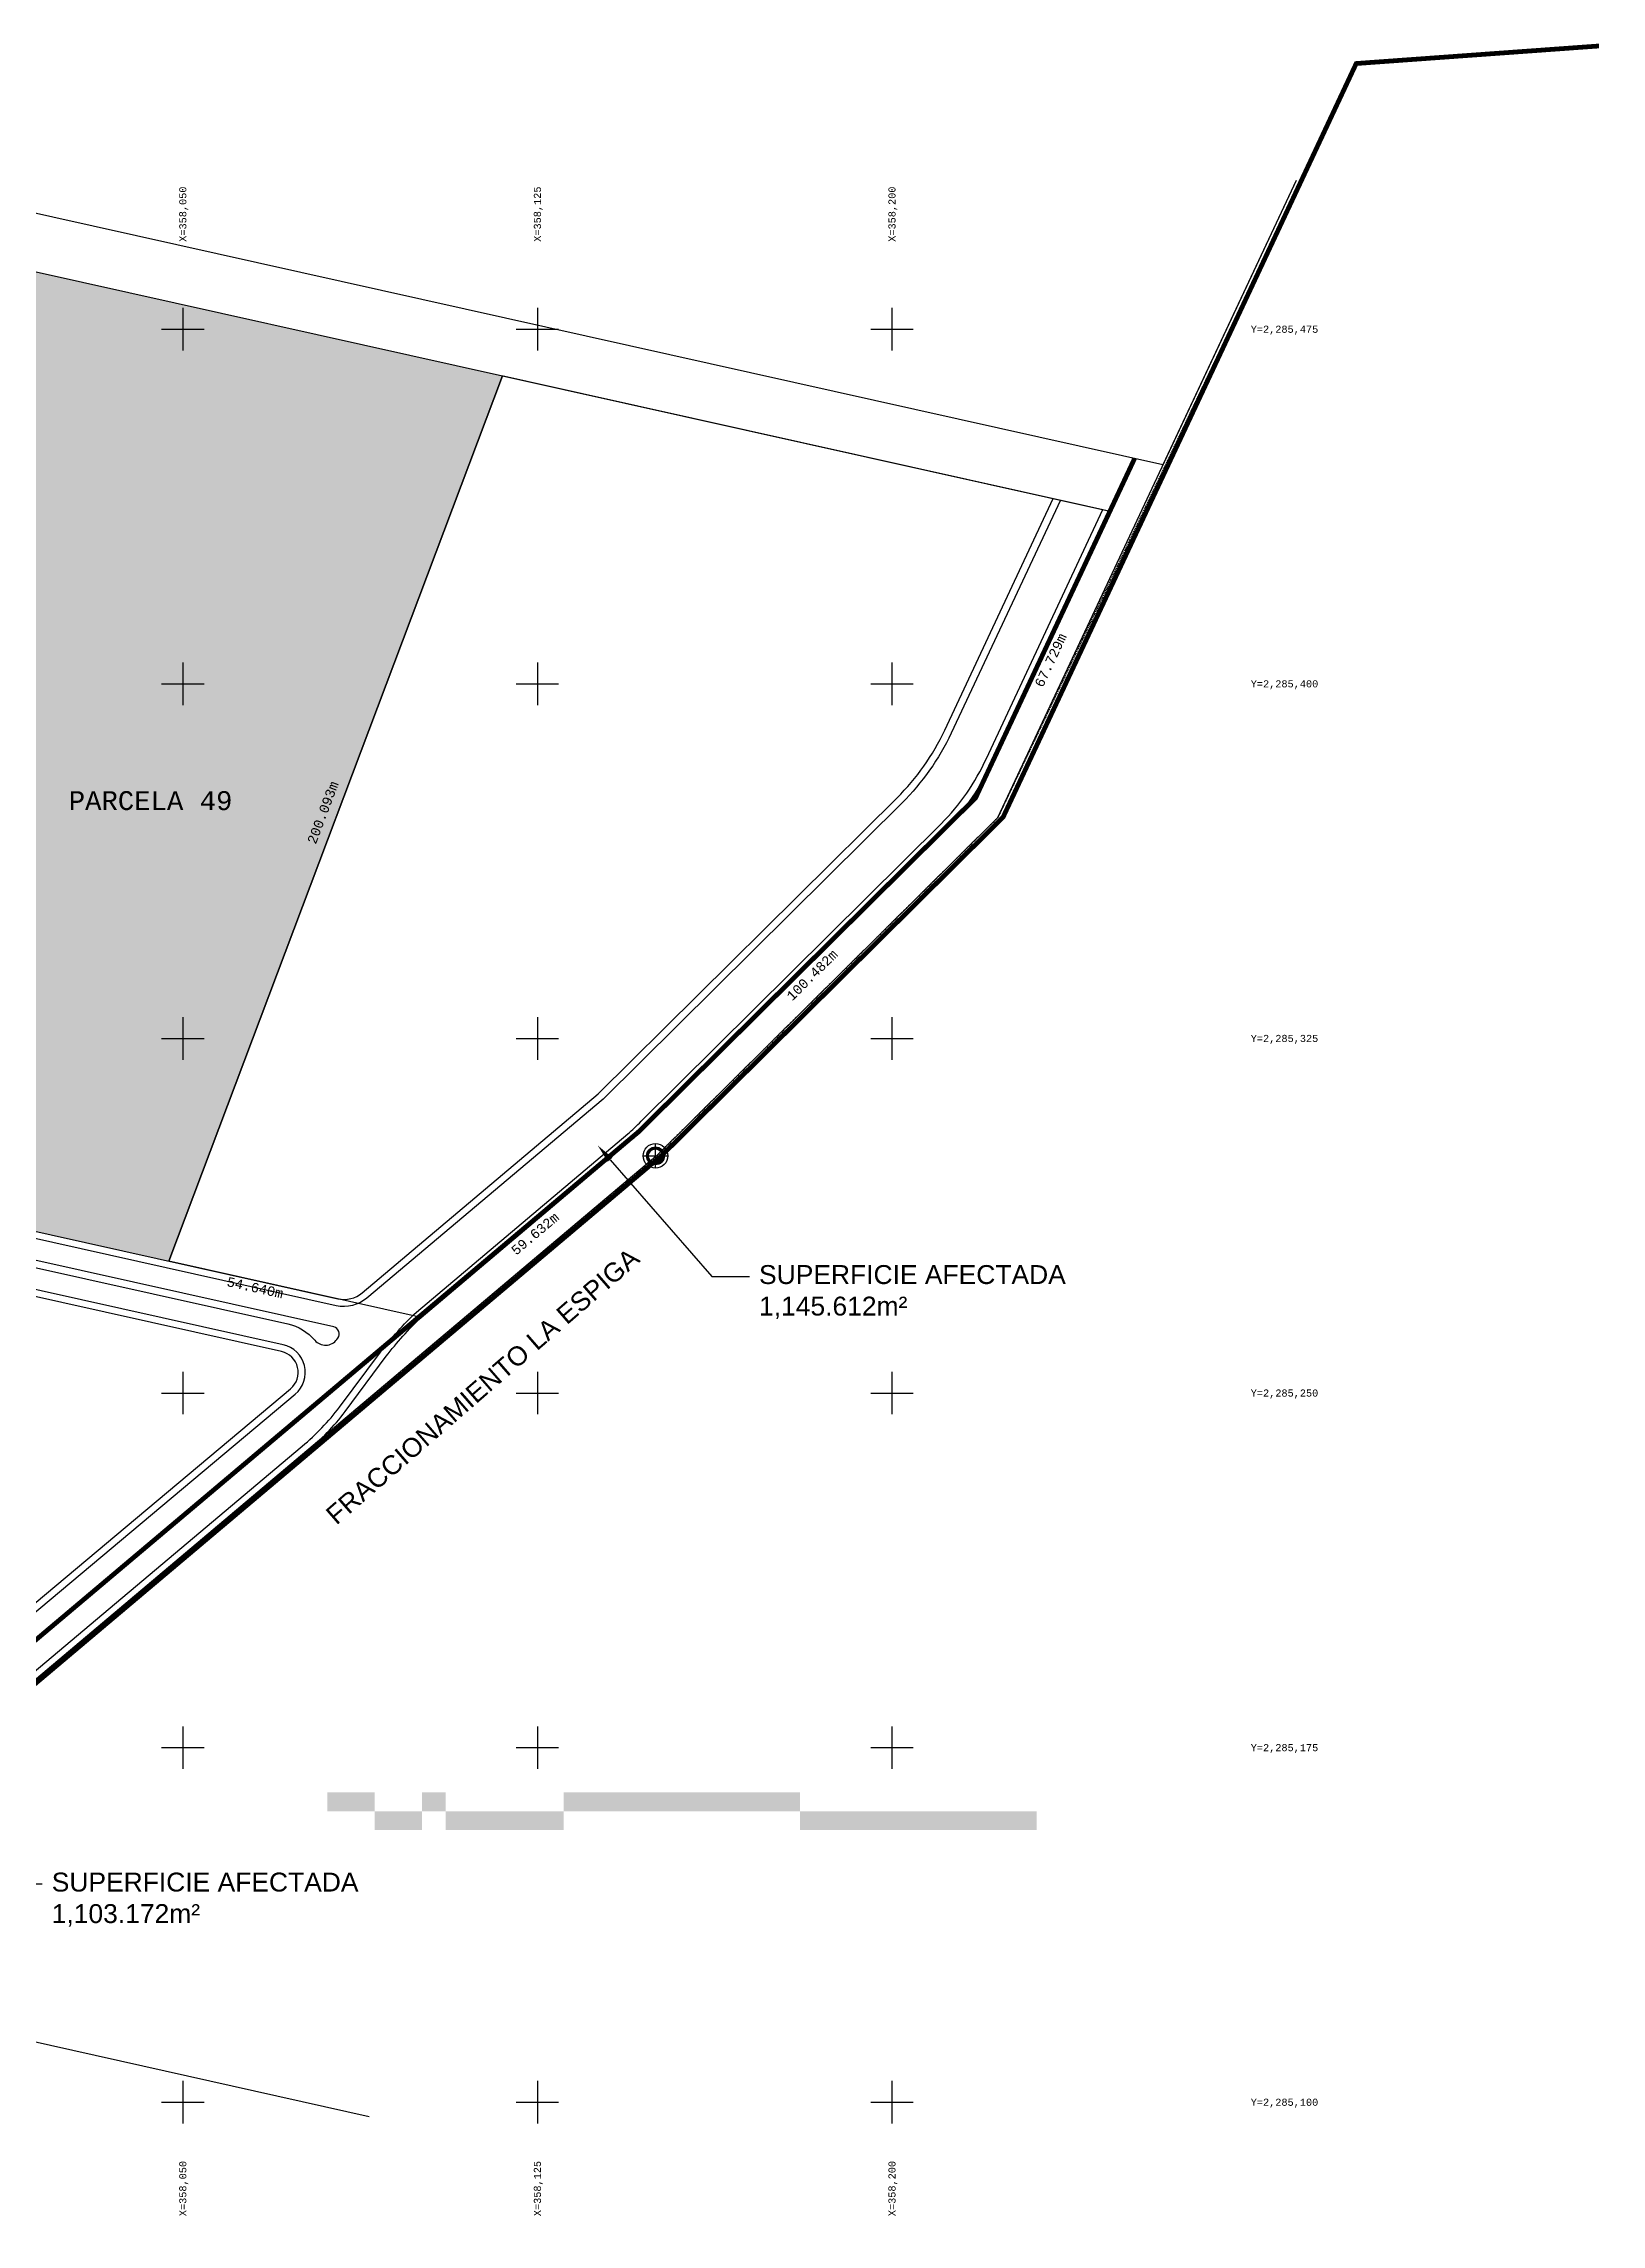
# Model space of a CAD drawing. Header units: millimetres. Extents: x 357773 to 358350, y 2285074 to 2285535.
# Drawn here: x 358020.6 to 358350, y 2285074.2 to 2285535.4 of the extents above; entities that cross this region are included whole.
import ezdxf
from ezdxf import colors
from ezdxf.entities.mleader import LeaderData, LeaderLine
from ezdxf.enums import TextEntityAlignment as Align
from ezdxf.math import Vec2, Vec3

# ---------------------------------------------------------------- set-up
doc = ezdxf.new("R2010")
doc.units = ezdxf.units.MM
doc.linetypes.add('CENTRO1', pattern=[0.44, 0.2, -0.08, 0.08, -0.08])
doc.linetypes.add('DASHED2', pattern=[0.375, 0.25, -0.125])
doc.layers.add('001 PROY ACCESO', color=7, linetype='Continuous', lineweight=0)
for name, color, linetype in [('_Ejido Menchaca', 4, 'Continuous'), ('_Textos', 7, 'Continuous'), ('_Traza', 7, 'Continuous'), ('_Traza Urbana', 5, 'Continuous'), ('ASFALTO', 8, 'Continuous'), ('CVL_RET_TX', 2, 'Continuous'), ('CVL_RETUTM', 8, 'Continuous'), ('Formato Catastro', 7, 'Continuous'), ('MOJONERA', 1, 'Continuous'), ('Polígono', 7, 'Continuous'), ('ZONA PARCELADA', 7, 'Continuous')]:
    doc.layers.add(name, color=color, linetype=linetype)
doc.layers.add('Distancias', color=7, linetype='Continuous', plot=False)
doc.styles.add('ARIAL', font='arial.ttf')
doc.styles.add('MONOTXT4', font='monotxt4.shx')
doc.styles.get("Standard").update_dxf_attribs({"font": 'arial.ttf'})

# ---------------------------------------------------------------- blocks, each defined once
blk = doc.blocks.new('5')
at = {"layer": 'MOJONERA', "ltscale": 0.05}
h = blk.add_hatch(color=256, dxfattribs=at)
edge = h.paths.add_edge_path()
edge.add_ellipse((137.546, 95.6), major_axis=(0.132, 0.132), ratio=1, start_angle=0, end_angle=360)
edge = h.paths.add_edge_path(flags=16)
edge.add_ellipse((137.546, 95.6), major_axis=(0.102, 0.102), ratio=1, start_angle=0, end_angle=360)
at = {"layer": 'MOJONERA', "const_width": 0.0289}
for points in [[(137.546, 95.343), (137.546, 95.857)], [(137.289, 95.6), (137.804, 95.6)]]:
    blk.add_lwpolyline(points, dxfattribs=at)
at = {"layer": 'MOJONERA', "ltscale": 0.05}
for major_axis, start_param, end_param in [((0.182, 0.182), 5.401458427801168, 11.68464373498075), ((0.132, 0.132), 5.401458427801197, 11.68464373498078), ((0.102, 0.102), 5.401458427801134, 11.68464373498072)]:
    blk.add_ellipse((137.546, 95.6), major_axis=major_axis, ratio=1, start_param=start_param, end_param=end_param, dxfattribs=at)

msp = doc.modelspace()

# ---------------------------------------------------------------- hatches: boundary and pattern name
h = msp.add_hatch(color=61)
h.dxf.hatch_style = 1
h.paths.add_polyline_path([(358019.02, 2285487.14), (357947.33, 2285300.14), (358047.08, 2285277.9), (358117.6, 2285465.16)])
h.paths.add_polyline_path([(357842.53, 2285310.85), (357772.6, 2285123.07), (357870.17, 2285100.39), (357941.73, 2285289.09)])
at = {"layer": '001 PROY ACCESO'}
h = msp.add_hatch(color=250, dxfattribs=at)
h.dxf.hatch_style = 1
h.paths.add_polyline_path([(358090.58, 2285165.56), (358080.58, 2285165.56), (358080.58, 2285161.56), (358090.58, 2285161.56)])
h.paths.add_polyline_path([(358100.58, 2285161.56), (358090.58, 2285161.56), (358090.58, 2285157.56), (358100.58, 2285157.56)])
h.paths.add_polyline_path([(358105.58, 2285165.56), (358100.58, 2285165.56), (358100.58, 2285161.56), (358105.58, 2285161.56)])
h.paths.add_polyline_path([(358130.58, 2285161.56), (358105.58, 2285161.56), (358105.58, 2285157.56), (358130.58, 2285157.56)])
h.paths.add_polyline_path([(358180.58, 2285165.56), (358130.58, 2285165.56), (358130.58, 2285161.56), (358180.58, 2285161.56)])
h.paths.add_polyline_path([(358230.58, 2285161.56), (358180.58, 2285161.56), (358180.58, 2285157.56), (358230.58, 2285157.56)])

# ---------------------------------------------------------------- linework, layer by layer
at = {"layer": '_Ejido Menchaca', "linetype": 'DASHED2'}
msp.add_lwpolyline([(358284.35, 2285502.09), (358222.35, 2285371.67), (358150.06, 2285300.02), (357883.2, 2285074.49)], dxfattribs=at)
at = {"layer": '_Traza'}
for q in [(358047.08, 2285277.9), (358241.11, 2285437.63)]:
    msp.add_line((358117.6, 2285465.16), q, dxfattribs=at)
at = {"layer": '_Traza Urbana', "const_width": 1}
msp.add_lwpolyline([(358349.54, 2285534.91), (358298.19, 2285531.2), (358223.5, 2285371.8), (358151.24, 2285300.18), (357929.73, 2285113.44)], dxfattribs=at)
at = {"layer": '_Traza Urbana', "color": 3, "linetype": 'CENTRO1', "const_width": 1}
msp.add_lwpolyline([(358251.31, 2285447.65), (358217.69, 2285375.89), (358146.51, 2285305.35), (357897.47, 2285095.4)], dxfattribs=at)
at = {"layer": 'ASFALTO'}
for points in [[(358235.61, 2285438.86), (358212.51, 2285389.56, -0.088138), (358202.13, 2285374.83), (358138.89, 2285312.15), (358088.91, 2285270.06, -0.233959), (358082.45, 2285268.48), (357945.2, 2285299.08), (357945.69, 2285300.51)], [(357945.69, 2285300.51), (358082.78, 2285269.94, 0.233959), (358087.95, 2285271.21), (358137.87, 2285313.26), (358201.07, 2285375.9, 0.088138), (358211.15, 2285390.19), (358234.11, 2285439.19)], [(357928.41, 2285114.66), (358002, 2285177.16), (358075.27, 2285238.78, 0.054183), (358083.15, 2285246.99), (358091.82, 2285258.68, -0.037379), (358099.41, 2285267.13), (358144.12, 2285304.83, 0.040888), (358146.92, 2285307.47), (358210.4, 2285370.39, 0.091137), (358219.96, 2285384.24), (358244.61, 2285436.85)], [(357929.38, 2285113.52), (358002.97, 2285176.02), (358076.24, 2285237.63, 0.054242), (358084.35, 2285246.08), (358093.02, 2285257.78, -0.037172), (358100.41, 2285266.01), (358145.08, 2285303.67, 0.040257), (358148.01, 2285306.43), (358211.46, 2285369.33, 0.09109), (358221.32, 2285383.61), (358246.11, 2285436.51)], [(357912.12, 2285117.34, 0.233568), (357917.27, 2285118.6), (357995.87, 2285184.48), (358073.76, 2285249.77, 0.621613), (358071.21, 2285260.23), (357943.22, 2285288.76)], [(357912.45, 2285118.81, 0.233568), (357916.31, 2285119.75), (357994.91, 2285185.63), (358072.8, 2285250.92, 0.621613), (358070.89, 2285258.76), (357941.23, 2285287.67), (357941.73, 2285289.09), (358015.28, 2285272.7)]]:
    msp.add_lwpolyline(points, format="xyb", dxfattribs=at)
msp.add_lwpolyline([(358082.8, 2285261.63, 0.542913), (358081.92, 2285263.99), (357943.72, 2285294.8), (357943.33, 2285293.35), (358072.19, 2285264.62, -0.162748), (358077.9, 2285261.18, 0.48224), (358082.59, 2285261.34)], format="xyb", close=True, dxfattribs=at)
msp.add_lwpolyline([(357958.95, 2285126.07), (358017.29, 2285113.15), (358089.39, 2285097.02)], dxfattribs=at)
at = {"layer": 'CVL_RETUTM', "color": 8, "linetype": 'Continuous'}
for p, q in [((358050, 2285479.5), (358050, 2285470.5)), ((358125, 2285479.5), (358125, 2285470.5)), ((358200, 2285479.5), (358200, 2285470.5)), ((358045.5, 2285475), (358054.5, 2285475)), ((358120.5, 2285475), (358129.5, 2285475)), ((358195.5, 2285475), (358204.5, 2285475)), ((358050, 2285404.5), (358050, 2285395.5)), ((358125, 2285404.5), (358125, 2285395.5)), ((358200, 2285404.5), (358200, 2285395.5)), ((358045.5, 2285400), (358054.5, 2285400)), ((358120.5, 2285400), (358129.5, 2285400)), ((358195.5, 2285400), (358204.5, 2285400)), ((358050, 2285329.5), (358050, 2285320.5)), ((358125, 2285329.5), (358125, 2285320.5)), ((358200, 2285329.5), (358200, 2285320.5)), ((358045.5, 2285325), (358054.5, 2285325)), ((358120.5, 2285325), (358129.5, 2285325)), ((358195.5, 2285325), (358204.5, 2285325)), ((358050, 2285254.5), (358050, 2285245.5)), ((358125, 2285254.5), (358125, 2285245.5)), ((358200, 2285254.5), (358200, 2285245.5)), ((358045.5, 2285250), (358054.5, 2285250)), ((358120.5, 2285250), (358129.5, 2285250)), ((358195.5, 2285250), (358204.5, 2285250)), ((358050, 2285179.5), (358050, 2285170.5)), ((358125, 2285179.5), (358125, 2285170.5)), ((358200, 2285179.5), (358200, 2285170.5)), ((358045.5, 2285175), (358054.5, 2285175)), ((358120.5, 2285175), (358129.5, 2285175)), ((358195.5, 2285175), (358204.5, 2285175)), ((358050, 2285104.5), (358050, 2285095.5)), ((358125, 2285104.5), (358125, 2285095.5)), ((358200, 2285104.5), (358200, 2285095.5)), ((358045.5, 2285100), (358054.5, 2285100)), ((358120.5, 2285100), (358129.5, 2285100)), ((358195.5, 2285100), (358204.5, 2285100))]:
    msp.add_line(p, q, dxfattribs=at)
at = {"layer": 'Polígono'}
for p, q in [((358047.08, 2285277.9, 2000), (358117.6, 2285465.16, 2000)), ((358117.6, 2285465.16, 2000), (358246.11, 2285436.51, 2000)), ((358246.11, 2285436.51, 2000), (358217.37, 2285375.19, 2000)), ((358217.37, 2285375.19, 2000), (358146, 2285304.45, 2000)), ((358146, 2285304.45, 2000), (358100.41, 2285266.01, 2000)), ((358100.41, 2285266.01, 2000), (358047.08, 2285277.9, 2000))]:
    msp.add_line(p, q, dxfattribs=at)
at = {"layer": 'Polígono', "const_width": 0.2, "elevation": 2000}
msp.add_lwpolyline([(358117.6, 2285465.16), (358246.11, 2285436.51), (358217.37, 2285375.19), (358146, 2285304.45), (358100.41, 2285266.01), (358047.08, 2285277.9)], close=True, dxfattribs=at)
msp.add_lwpolyline([(358246.11, 2285436.51), (358217.37, 2285375.19), (358146, 2285304.45), (358100.41, 2285266.01), (358047.08, 2285277.9), (358117.6, 2285465.16), (358244.61, 2285436.85)], dxfattribs=at)
at = {"layer": 'ZONA PARCELADA', "color": 141}
msp.add_polyline3d([(358285.49, 2285506.43, 0), (358222.35, 2285371.67, 2000), (358150.06, 2285300.02, 2000), (357882.15, 2285074.17, 2000)], dxfattribs=at)
at = {"layer": 'ZONA PARCELADA', "color": 0}
msp.add_polyline3d([(357932.48, 2285506.43, 2000), (358018.97, 2285487.16, 2000), (358117.6, 2285465.16, 2000), (358246.11, 2285436.51, 2000), (358217.37, 2285375.19, 2000), (358146, 2285304.45, 2000), (358146, 2285304.45, 2000)], dxfattribs=at)
at = {"layer": 'ZONA PARCELADA', "color": 51}
msp.add_polyline3d([(358285.49, 2285506.43, 2000), (358257.32, 2285446.31, 2000), (357987.66, 2285506.43, 2000)], dxfattribs=at)

# ---------------------------------------------------------------- block references
at = {"layer": 'MOJONERA', "xscale": 10.12206374730272, "yscale": 10.12206374730272, "zscale": 10.12206374730272}
msp.add_blockref('5', (356757.72, 2284332.49), dxfattribs=at)

# ---------------------------------------------------------------- texts
at = {"layer": '_Textos', "style": 'MONOTXT4'}
msp.add_text('PARCELA 49', height=4, dxfattribs=at).set_placement((358043.19, 2285375.3), align=Align.MIDDLE)
at = {"layer": 'CVL_RET_TX', "color": 0, "style": 'MONOTXT4'}
for s, p in [('X=358,050', (358050, 2285505.18)), ('X=358,125', (358125, 2285505.18)), ('X=358,200', (358200, 2285505.18)), ('X=358,050', (358050, 2285087.59)), ('X=358,125', (358125, 2285087.59)), ('X=358,200', (358200, 2285087.59))]:
    msp.add_text(s, height=1.5, rotation=90, dxfattribs=at).set_placement(p, align=Align.MIDDLE_RIGHT)
for s, p in [('Y=2,285,475', (358290.16, 2285475)), ('Y=2,285,400', (358290.16, 2285400)), ('Y=2,285,325', (358290.16, 2285325)), ('Y=2,285,250', (358290.16, 2285250)), ('Y=2,285,175', (358290.16, 2285175)), ('Y=2,285,100', (358290.16, 2285100))]:
    msp.add_text(s, height=1.5, dxfattribs=at).set_placement(p, align=Align.MIDDLE_RIGHT)
at = {"layer": 'Distancias', "style": 'MONOTXT4'}
for s, rotation, p in [('67.729m', 64.8923, (358233.55, 2285405)), ('200.093m', 69.3645, (358079.63, 2285372.77)), ('100.482m', 44.7447, (358183.1, 2285338.4)), ('59.632m', 40.1341, (358124.5, 2285283.7)), ('54.640m', 347.4308, (358065.3, 2285272.3))]:
    msp.add_text(s, height=2, rotation=rotation, dxfattribs=at).set_placement(p, align=Align.MIDDLE)
at = {"layer": 'Formato Catastro', "ltscale": 3, "insert": (358113.42, 2285251.43), "char_height": 4, "width": 289.3433, "attachment_point": 5, "rotation": 40.987, "style": 'ARIAL'}
msp.add_mtext('\\A1;FRACCIONAMIENTO LA ESPIGA', dxfattribs=at)

# ---------------------------------------------------------------- leaders
ml = msp.add_multileader_mtext('Standard')
ml.set_content('SUPERFICIE AFECTADA\\P1,145.612m²', color=256)
ml.set_leader_properties()
ml.build(insert=Vec2(0, 0))
ctx = ml.context
ctx.base_point, ctx.plane_origin = Vec3(358169.88, 2285274.66), Vec3(358137.76, 2285302.37)
notes = []
notes.append((ctx, [(0, (1, 1, 0), (358161.88, 2285274.66), (1, 0), 8, [(0, [(358137.76, 2285302.37)], 0, [])])]))
ctx.mtext.insert, ctx.mtext.flow_direction = Vec3(358171.88, 2285277.06), 5
ml = msp.add_multileader_mtext('Standard')
ml.set_content('SUPERFICIE AFECTADA\\P1,103.172m²', color=256)
ml.set_leader_properties()
ml.build(insert=Vec2(0, 0))
ctx = ml.context
ctx.base_point, ctx.plane_origin = Vec3(358020.28, 2285146.18), Vec3(357988.16, 2285173.88)
notes.append((ctx, [(0, (1, 1, 0), (358012.28, 2285146.18), (1, 0), 8, [(0, [(357988.16, 2285173.88)], 0, [])])]))
ctx.mtext.insert, ctx.mtext.flow_direction = Vec3(358022.28, 2285148.57), 5
for ctx, leaders in notes:
    for number, flags, end, landing, length, lines in leaders:
        leader = LeaderData()
        leader.index, (leader.has_last_leader_line, leader.has_dogleg_vector, leader.attachment_direction) = number, flags
        leader.last_leader_point, leader.dogleg_vector, leader.dogleg_length = Vec3(end), Vec3(landing), length
        for number, points, colour, breaks in lines:
            line = LeaderLine()
            line.index, line.vertices, line.color, line.breaks = number, Vec3.list(points), colors.encode_raw_color(colour), breaks
            leader.lines.append(line)
        ctx.leaders.append(leader)

doc.saveas('drawing.dxf')
